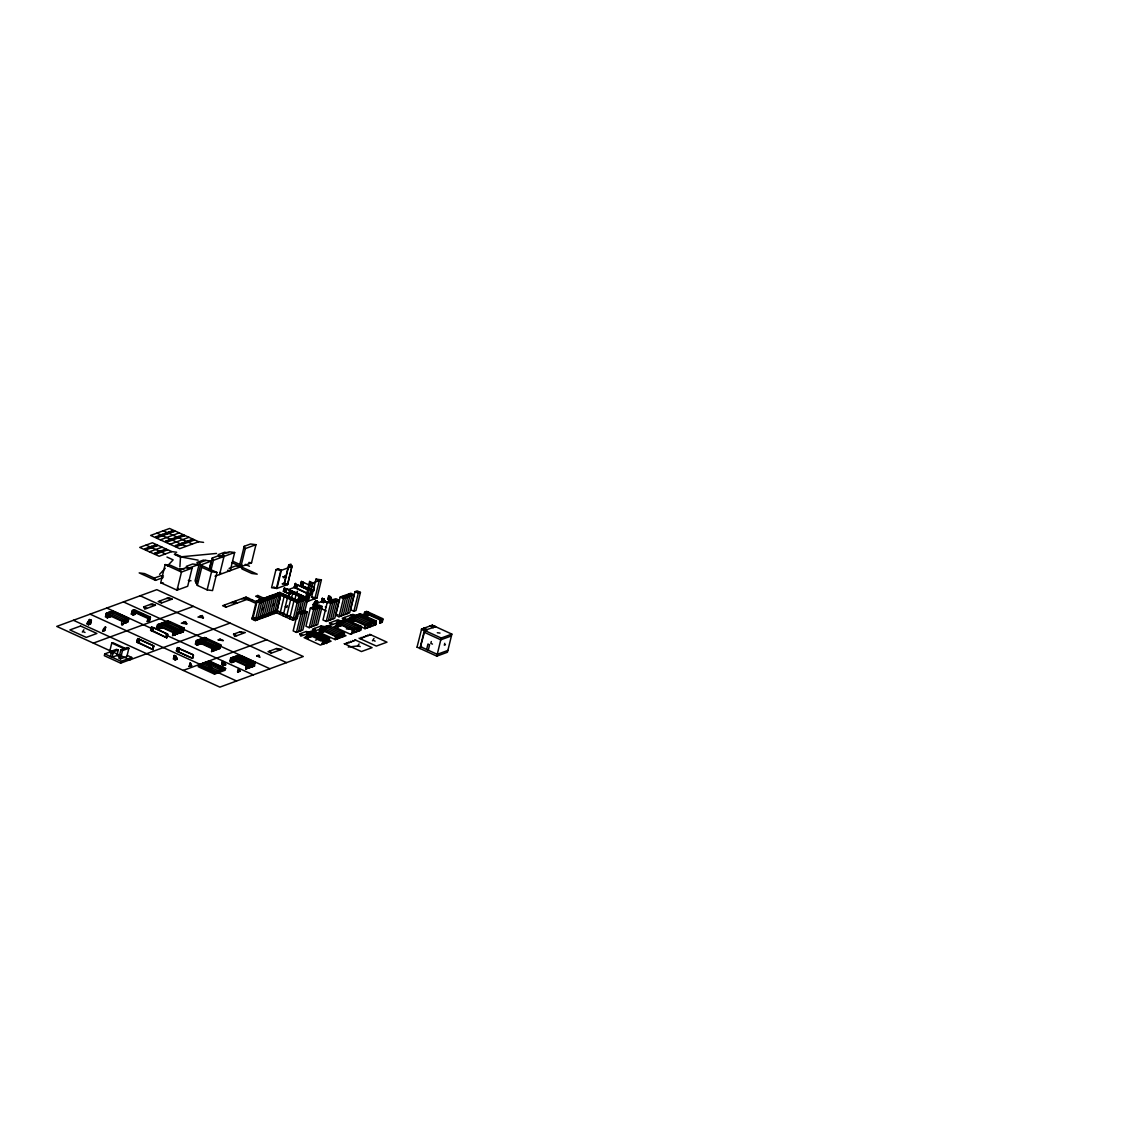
<?xml version="1.0" encoding="UTF-8"?>
<svg xmlns="http://www.w3.org/2000/svg" width="1135" height="1135" viewBox="0 0 1135 1135"><rect width="100%" height="100%" fill="white"/><g stroke="black" fill="none" stroke-linecap="round" stroke-linejoin="round"><path stroke-width="1.5" d="M179.897 566.89L180.508 557.157L174.35 554.348M82.33 632.096L83.862 629.755M88.686 623.03L89.551 619.497L89.367 621.739L88.147 622.179L90.346 622.179L91.183 620.249L90.332 623.782L88.246 624.548L91.183 620.249M89.551 619.497L86.615 623.796L88.573 624.69L90.658 623.924L91.126 620.519M106.307 613.269L112.961 611.084L106.307 613.269L105.427 616.887L107.385 617.78L111.585 616.234M107.612 613.865L114.266 611.68L107.612 613.865L107.087 616.035L106.108 615.581L106.633 613.411M107.938 614.007L107.059 617.639L111.641 616.22M107.385 617.78L108.378 612.503M102.533 631.06L104.604 630.294C108.761 621.1 98.334 634.72 104.931 630.45L105.243 627.102M109.457 617.014L110.393 613.382L124.353 619.753C123.474 626.747 120.211 627.017 122.225 620.533L128.553 618.206L127.673 621.824L123.474 623.37L124.297 619.767M112.294 613.354L112.521 612.588L126.482 618.972L125.928 622.746M128.553 618.206L114.592 611.836L112.337 613.326M110.833 651.66L104.761 653.888L104.321 655.704L120.636 663.152L131.277 659.251L131.731 657.435L127.276 655.406M111.755 643.077L123.19 648.284L124.254 647.901L112.819 642.68L111.755 643.077L109.542 652.128L112.408 653.434M110.478 656.498L111.797 651.064L116.579 649.305L118.224 650.043L116.891 655.491L112.11 657.25L113.429 651.802L118.224 650.043M125.545 622.604L126.425 618.986M125.871 622.76L126.34 619.341M120.863 649.83L118.849 658.13L120.48 658.882L126.865 656.527L128.879 648.241L127.248 647.489L120.863 649.83L122.495 650.582L128.879 648.241M121.672 624.307L128 621.98L128.794 618.717L126.396 619.327M120.48 658.882L122.495 650.582M131.334 614.092L132.213 610.474L134.285 609.708L133.292 614.986L131.334 614.092L133.405 613.34L135.363 614.234L133.292 614.986M135.065 612.474L132.015 612.801L132.54 610.616L134.611 609.864M120.636 663.152L121.09 661.35L131.731 657.435M132.994 613.24L133.519 611.07L135.59 610.304L135.037 614.078L132.965 614.844L133.845 611.212L135.916 610.46M132.015 612.801L136.243 610.602L150.203 616.972L149.323 620.604L147.252 621.356L148.132 617.738L150.203 616.972M153.537 646.241L152.984 649.603L136.739 642.183L137.803 638.579L137.392 640.977L138.584 641.346L137.392 640.977M136.739 642.183L137.803 638.579M138.371 641.431L139.123 639.175L138.839 642.864M139.123 639.175L138.371 642.935L137.037 641.743M139.775 639.473L138.697 643.077L139.775 639.473L153.722 645.843L152.984 649.603M147.578 621.512L148.373 618.249L150.444 617.483L149.65 620.746L147.252 621.356M160.716 582.723L165.143 564.592L170.534 565.301L180.323 569.77L181.458 572.054L177.046 590.172L160.716 582.723L163.412 583.078M167.696 634.578L166.817 637.799L150.572 630.379L151.65 626.775L151.225 629.173L152.416 629.542C153.466 623.356 153.509 634.139 150.87 629.939L151.65 626.775M152.955 627.371L152.416 629.542M153.608 627.669L152.53 631.273L153.608 627.669L167.569 634.039L166.817 637.799M168.377 620.888L157.467 624.633L156.587 628.251L158.545 629.145L162.745 627.598L158.219 629.003L159.099 625.371L169.697 621.483L158.772 625.229L158.247 627.4L157.268 626.96L157.793 624.775L168.377 620.888L167.852 623.058M153.722 645.843L152.657 649.447L138.995 642.637M158.545 629.145L159.538 623.867M179.216 633.33L179.77 629.556L165.767 623.2L163.511 624.69L163.639 623.98L177.642 630.336L176.705 633.983L174.634 634.735M163.511 624.69L164.121 622.448M165.724 623.853L166.249 621.668M167.71 623.158L167.937 622.391L181.898 628.762L181.288 632.564L181.756 629.145L177.557 630.691L177.032 634.124M169.839 622.377L170.023 621.639L183.969 628.01L183.799 628.747M167.569 634.039L166.49 637.643L152.828 630.833M183.969 628.01L173.385 631.897L172.506 635.515L183.416 631.784L183.884 628.364M172.832 635.671C171.513 631.769 178.039 629.457 174.904 634.905M180.323 569.77L186.707 567.429L192.099 568.138L187.686 586.27L177.046 590.172M179.16 633.344L179.628 629.925M177.358 659.123L175.826 656.2L176.209 657.69L174.194 655.448L173.329 658.995L175.287 659.889L177.358 659.123L175.911 656.413M175.499 656.044L174.989 658.13L174.01 657.69L174.52 655.604M193.503 655.264L192.737 658.428L176.493 651.022L177.684 647.631M176.493 651.022L177.358 647.489M182.139 629.287L181.018 632.394M175.826 656.2L174.96 659.733L177.032 658.967M175.287 659.889L176.237 656.555M176.932 649.887L177.911 650.341C181.018 641.388 176.01 659.009 178.989 648.227M177.911 650.341L178.663 648.085M205.861 560.392L199.476 562.747L195.064 580.865L197.334 585.405L207.123 589.874L212.529 590.583L216.941 572.466L200.611 565.017L196.199 583.135M179.316 648.383L178.45 651.916L192.411 658.286L193.276 654.753L179.103 648.454M197.334 585.405L201.746 567.287L199.476 562.747M209.251 569.344L211.252 561.101L203.335 560.094L196.951 562.449L198.086 564.719L188.963 568.067M209.436 569.586L212.245 558.051L218.629 555.71L224.021 556.42L219.608 574.537M210.968 570.21L213.38 560.321L212.245 558.051M207.123 589.874L211.55 571.756L201.746 567.287M189.247 666.259L190.198 662.939L191.645 665.635L189.247 666.259L191.645 665.635M189.573 666.401L190.524 663.081M204.995 637.6L196.213 640.551L195.334 644.183L197.291 645.077L201.491 643.531L196.965 644.921L197.845 641.303L206.3 638.196L197.518 641.147L196.993 643.332L196 642.878L196.539 640.707L204.995 637.6L204.371 639.842L204.499 639.133L218.516 645.474L217.906 649.277L218.374 645.858M192.283 658.002L193.276 654.753M197.291 645.077L198.611 639.941M199.647 640.367L199.036 644.169L200.242 640.693L214.26 647.035L213.706 650.809L214.501 647.56L212.046 648.184L220.828 645.233L220.034 648.496L211.578 651.603L212.132 647.83L220.587 644.723L219.708 648.34L217.963 649.248M199.419 644.297L200.299 640.665L214.203 647.063M222.077 557.441L222.886 554.15L229.27 551.794L234.661 552.504L230.249 570.635L227.553 570.281M204.087 639.87L204.669 637.444M198.71 664.883L198.199 666.685L214.515 674.133L225.156 670.232L225.539 668.416L209.294 660.996L198.71 664.883L214.955 672.303L225.539 668.416M220.587 644.723L206.627 638.352L206.457 639.076L220.403 645.446L218.331 646.212M200.696 664.486L216.984 671.877M202.825 663.705L219.069 671.111M214.855 672.658L225.454 668.77L214.898 672.686L198.554 665.238L205.095 662.542L221.197 670.331M208.84 662.783L209.294 660.996M211.578 651.603L212.373 648.34M213.38 650.667L215.451 649.901L216.388 646.255L202.37 639.913L202.2 640.651L202.541 638.239M215.778 650.057L216.246 646.638M231.98 562.662L257.205 574.168L251.814 573.473L242.025 568.99L239.755 564.45L244.167 546.332L250.551 543.977L255.942 544.687L251.53 562.818L215.04 576.211M214.515 674.133L214.955 672.303M244.167 546.332L245.302 548.602L240.89 566.72L235.498 566.01L229.114 568.365M225.681 664.812L223.808 661.733L224.531 663.365L222.332 663.379L222.503 661.137L221.651 664.67L223.609 665.564L225.681 664.812L224.233 662.102M223.311 663.819L223.808 661.733M224.134 661.889L223.283 665.422L225.354 664.656M223.609 665.564L224.56 662.244M223.325 669.551L207.223 661.762L210.089 663.464M230.689 658.045L239.485 655.094L230.689 658.045L229.809 661.677L231.767 662.57L235.981 661.024L237.357 655.874M232.008 658.64L240.79 655.69L232.008 658.64L231.469 660.825L230.49 660.371L231.015 658.201M232.334 658.797L231.441 662.414L233.895 661.79M231.767 662.57L232.661 658.938L241.117 655.831L255.077 662.216L254.893 662.939M233.512 661.662L234.08 657.889M238.804 657.349L239.045 656.597M240.932 656.569L241.117 655.831M237.57 671.934L238.52 668.614L239.967 671.324L237.57 671.934L239.641 671.182M237.896 672.09L238.691 668.827L239.967 671.324M295.497 617.298L294.972 619.483L299.413 601.337L279.82 592.399L256.425 600.997L251.998 619.128L255.29 620.604L255.829 618.433L276.912 610.346M256.666 601.593L259.688 602.572L282.899 594.073M253.218 617.241L256.992 601.749M258.879 600.443L262.994 599.266M283.097 593.889L259.688 602.486L255.261 620.618L276.543 612.801L292.873 620.249L297.427 618.575M278.047 593.733L256.34 601.437L259.688 602.572M257.361 619.838L261.816 601.706L258.553 600.216M257.418 619.823L257.957 617.653M254.978 662.57L254.51 665.99L245.727 668.941L246.607 665.309L255.077 662.216M246.054 669.082L246.848 665.834L255.304 662.726M259.489 619.057L263.944 600.926M248.693 664.557L248.182 668.302M247.856 668.16L248.735 664.528L234.732 658.187M248.125 668.331L248.593 664.911M263.235 607.792L261.731 609.992M261.618 618.277L266.072 600.145M250.636 664.514L250.821 663.776L236.86 657.406L250.863 663.748L250.693 664.486M267.392 597.322L269.52 596.542M263.746 617.497L268.2 599.365L264.937 597.875M252.949 662.996L252.438 666.742L252.85 663.351M252.112 666.6L252.991 662.968L238.988 656.626M288.744 564.918L292.007 566.408L281.366 570.323L278.103 568.834L275.975 569.614L271.563 587.731L276.954 588.441L287.595 584.539L292.007 566.408L290.872 564.138L288.744 564.918L284.332 583.049L287.595 584.539L291.894 566.181L288.957 564.847L284.544 582.964L282.204 583.83L287.595 584.539M265.874 616.716L270.329 598.585M268.002 615.936L272.457 597.804L269.179 596.315M270.13 615.156L274.585 597.024M273.875 603.877L272.372 606.076M272.258 614.375L276.713 596.244L273.436 594.74M274.386 613.595L278.841 595.449L275.564 593.96M283.409 577.814L284.928 575.615M280.827 594.598L276.557 612.758L280.898 594.612L259.603 602.94M282.558 594.329L299.285 601.805L295.568 600.443M290.092 594.357L283.48 591.349L284.658 587.958M283.48 591.349L284.332 587.802M285.651 588.398L284.984 591.803M279.848 614.305L284.232 596.159M286.091 588.781L285.438 592.243L286.304 588.696L300.25 595.081L286.304 588.696M283.112 615.794L287.495 597.648L289.624 596.868M287.864 598.145L289.482 591.548L291.61 590.767L307.925 598.216L304.719 611.396M288.574 597.024L289.836 591.86M287.354 605.65L286.914 607.466L285.282 606.714M286.389 617.284L290.759 599.138M291.411 598.67L292.589 593.477M295.242 583.801C291.95 595.336 297.413 576.396 294.83 586.199L296.022 586.568L294.83 586.199M292.518 598.883L290.773 599.252M295.809 586.653L296.547 584.397L296.278 588.086M296.547 584.397L295.809 588.157L294.476 586.979M297.2 584.695L296.136 588.313L297.2 584.695L308.067 589.647M290.092 616.56L289.567 618.745L294.022 600.642L304.591 597.194M294.674 600.16L296.15 594.527M297.441 591.25L295.894 593.591M296.121 600.514L303.031 597.677L298.519 599.663M297.98 594.187L296.008 594.527M300.548 585.064L301.626 581.46L300.548 585.064L313.373 590.924M301.428 583.787C302.804 585.575 300.747 582.212 301.413 581.531M296.15 599.847L297.143 602.557L277.564 593.648M302.194 584.312C303.002 577.97 303.598 588.852 300.86 584.624M299.413 596.414L301.413 595.35L307.784 598.656M302.818 585.518L303.584 582.354L302.52 585.958L313.671 590.484M297.583 612.772L293.17 630.904L296.434 632.394L302.818 630.053L307.23 611.921L303.967 610.431L297.583 612.772L300.846 614.262L307.23 611.921M297.54 616.887L293.426 618.064M301.413 601.025L298.562 599.323M297.526 617.043L301.541 600.557L298.278 599.067M300.846 607.424L299.342 609.623M300.463 612.957L303.669 599.777L300.406 598.287M296.434 632.394L300.846 614.262M305.599 597.932L309.614 581.46L312.891 582.95L308.465 601.068M302.988 610.531L305.797 598.996L289.482 591.548M305.812 599.081L289.411 592.016L291.624 590.881L289.709 591.576L302.932 598.017L307.798 598.684L297.2 602.572M298.562 631.613L302.974 613.482L299.711 611.992M309.614 581.46L310.763 583.731L306.337 601.862L316.977 597.946L321.404 579.829L315.998 579.12L311.586 597.237L314.849 598.727L319.275 580.609L315.998 579.12M300.69 630.833L305.102 612.701L301.839 611.212M296.434 587.873L310.082 594.683L311.16 591.065L310.408 594.825L310.962 591.463M312.806 591.236L314.31 589.022M310.352 608.09L305.939 626.208L309.202 627.698L317.715 624.576L322.127 606.445L318.864 604.955L310.352 608.09L313.615 609.58L322.127 606.445M307.131 633.231L306.251 636.848L308.209 637.742L312.409 636.21C320.637 623.072 296.121 639.558 313.799 631.046M307.457 633.373L306.932 635.557L307.911 635.997L308.436 633.827L315.104 631.642L308.436 633.827M309.202 627.698L313.615 609.58M315.26 602.884L315.828 600.528L315.643 602.77L314.423 603.21L316.637 603.21L317.459 601.28L316.608 604.813L314.523 605.565L317.459 601.28M308.763 633.968L307.883 637.6L312.466 636.182M308.209 637.742L309.585 632.592M311.33 626.917L315.743 608.8L312.48 607.31M317.559 601.749L314.849 605.721L316.935 604.955L317.729 601.692M309.954 636.834L310.522 633.06L310.337 636.962M310.99 634.096L311.671 631.826M313.459 626.137L317.871 608.019L314.608 606.53M312.877 633.316L313.473 630.904M315.587 625.357L319.999 607.239L316.736 605.735M322.085 600.401L322.269 598.159L321.404 601.706L323.361 602.6L325.447 601.834L323.574 598.755L323.064 600.841L322.085 600.401L324.298 600.401L323.064 600.841M315.246 632.535L315.431 631.798L329.391 638.168L328.497 641.786L322.17 644.112L323.049 640.495L329.391 638.168M323.361 602.6L324.326 599.28M319.9 628.535L328.696 625.584L319.9 628.535L319.02 632.167L335.322 639.629M321.205 629.13L330.001 626.179L321.205 629.13L320.68 631.315L319.701 630.861L320.226 628.691M328.98 595.974L328.469 598.06L329.448 598.5L329.959 596.414L331.831 599.493L329.746 600.245L327.788 599.351L328.653 595.818L329.689 597.606M327.377 601.834L322.964 619.965L326.227 621.455L334.74 618.32L339.152 600.202L335.889 598.712L327.377 601.834L330.64 603.323L339.152 600.202M320.652 632.904L321.531 629.287M329.746 600.245L330.711 596.925M322.78 632.124L323.291 628.379M323.759 629.4L324.44 627.144M326.227 621.455L330.64 603.323M326.029 628.535L326.242 626.208M328.497 641.786L329.618 638.679L323.291 641.005L322.17 644.112M328.356 620.661L332.768 602.543L329.505 601.053M324.567 643.502L325.036 640.097M330.484 619.88L334.896 601.763L331.633 600.273M330.143 627.059L330.328 626.321L344.288 632.692L343.394 636.324L341.323 637.09L342.202 633.458L328.199 627.102M332.612 619.1L337.024 600.982L333.761 599.493M335.733 615.269L340.145 597.138L350.786 593.236L354.049 594.726L349.637 612.857L338.996 616.759L335.733 615.269L337.861 614.489M345.721 619.327L336.925 622.278L336.045 625.91L338.003 626.804L342.202 625.257L337.677 626.662L338.556 623.03L347.026 619.923L338.23 622.888L337.705 625.059L336.726 624.605L337.251 622.434L345.721 619.327L345.182 621.498L347.353 620.079L361.313 626.449L360.419 630.067L354.092 632.394M338.996 616.759L343.408 598.642L354.049 594.726M344.288 632.692L335.818 635.799L334.939 639.431L339.521 638.012L339.933 634.621M338.003 626.804L339.01 621.526M343.394 636.324L344.515 633.202L336.059 636.309L335.265 639.572L345.962 635.713L342.997 634.366M341.124 615.979L345.537 597.847L342.273 596.357M337.719 635.77L337.904 635.047M340.316 622.122L339.748 625.896L340.968 622.42L354.971 628.776L354.744 629.528M340.131 626.023L341.138 620.746M337.01 638.664L337.804 635.401L342.061 633.841L341.592 637.246L342.16 633.472M343.252 615.198L347.665 597.067L344.402 595.577M339.138 637.884L340.032 634.266M339.195 637.87L340.074 634.238L326.071 627.882M343.593 620.107L342.969 622.349L343.096 621.639L357.099 627.981C355.681 636.962 356.12 624.832 361.214 626.804M345.38 614.418L349.793 596.286L346.53 594.797M345.04 621.583L345.267 620.831L359.227 627.201L358.674 630.975L359.086 627.584M347.509 613.638L351.921 595.506L348.658 594.016M355.042 591.676L350.616 609.793L353.893 611.283L356.021 610.502L360.433 592.385L357.17 590.895L355.042 591.676L358.305 593.165L360.433 592.385M348.814 621.214L349.693 617.596L360.292 613.709L360.079 616.035L374.124 621.739L373.571 625.513L373.983 622.122M350.999 618.192L361.923 614.446L350.999 618.192L350.474 620.363L349.495 619.923L350.02 617.738L360.618 613.851M350.445 621.966L351.325 618.334M351.566 619.157L351.779 616.83M353.893 611.283L358.305 593.165M353.311 617.937L352.843 621.356L353.084 617.426M354.233 616.206L353.694 618.376L349.495 619.923M361.313 626.449L352.843 629.556C347.792 644.155 357.355 618.802 354.035 632.408M355.681 617.681L355.908 616.929L369.868 623.299L369.258 627.087M357.809 616.901L358.036 616.149L371.996 622.519L371.117 626.137M357.951 616.816L358.532 614.617M376.21 620.973L365.612 624.86L364.732 628.492L371.443 626.293L371.854 622.902L376.111 621.342L375.642 624.747L376.21 620.973L362.249 614.602L362.065 615.34L368.265 618.164M365.669 616.645L366.676 611.368L364.59 612.12L363.711 615.752L365.669 616.645L367.74 615.879L368.634 612.262L382.594 618.632L381.701 622.25L379.629 623.016L380.509 619.384L382.594 618.632M367.74 615.879L367.981 611.964L365.896 612.716L365.371 614.9L364.392 614.446L364.917 612.276L367.002 611.51M365.342 616.489L366.222 612.872L368.308 612.106M359.071 643.928L357.539 646.255M367.513 624.832L367.74 624.08L353.737 617.724M366.804 627.726C370.592 623.314 363.753 624.009 365.059 628.634L375.756 624.775M367.187 627.854L367.981 624.591M372.436 640.793L373.968 638.452M379.955 623.158C378.65 619.299 385.063 616.943 382.027 622.406L379.629 623.016M416.999 647.276L421.624 629.074L441.217 638.026L451.858 634.11L447.445 652.242L436.805 656.144L417.212 647.205M423.752 628.293L427.03 629.783L423.752 628.293L424.901 630.563L419.936 648.624L424.362 630.492L421.411 629.159L432.478 625.087M424.362 630.492L435.542 626.662L430.137 625.952L435.429 626.435M426.632 649.49L427.966 644.056L429.598 644.793L428.264 650.227M433.315 627.797L430.137 625.952M431.286 641.545L430.846 643.361L432.478 644.098M436.805 656.144L441.217 638.026M444.778 643.318L444.338 645.134L445.402 644.737M88.147 622.179L89.878 619.653M89.126 622.633L90.857 620.093M88.573 624.69L91.453 620.661M102.859 631.216L105.725 627.187M312.891 604.827L315.828 600.528M314.423 603.21L316.154 600.685M315.402 603.664L317.133 601.124M159.595 574.353L165.228 568.309M167.483 565.897L173.13 559.867L166.973 557.058M156.119 536.699L159.453 535.479L162.277 535.848L156.715 537.891L156.119 536.699L157.822 537.479M165.767 533.152L161.326 534.784L163.029 535.564L168.59 533.521L165.767 533.152L167.483 533.932M172.08 530.84L167.639 532.471L169.342 533.251L174.904 531.208L172.08 530.84L173.797 531.62M160.333 539.849L179.273 532.883M145.237 548.673L148.571 547.453L151.395 547.822L145.833 549.865L145.237 548.673L146.94 549.453M154.885 545.14L150.43 546.772L152.147 547.552L157.708 545.509L154.885 545.14L156.587 545.907M165.809 541.125L170.264 539.494L171.967 540.26L166.405 542.317L165.809 541.125L167.512 541.906M172.719 539.99L178.28 537.947L176.578 537.167L171.016 539.21L172.719 539.99L172.123 538.799M179.032 537.678L184.594 535.635L182.891 534.855L177.33 536.898L179.032 537.678L178.436 536.486M149.437 551.823L162.078 547.183M170.023 544.275L188.963 537.309M154.928 553.1L159.368 551.468L161.085 552.248L155.523 554.291L154.928 553.1L156.63 553.88M175.499 545.552L179.954 543.906L181.657 544.687L176.095 546.73L175.499 545.552L177.202 546.318M161.837 551.965L167.398 549.922L165.682 549.141L160.12 551.199L161.837 551.965L161.241 550.787M182.409 544.417L187.97 542.374L186.268 541.594L180.706 543.637L182.409 544.417L181.813 543.225M188.722 542.09L194.284 540.047L192.581 539.267L187.02 541.31L188.722 542.09L188.126 540.913M171.768 551.61L159.127 556.249L139.747 547.41L152.388 542.771L171.768 551.61L176.677 552.263M198.653 541.736L179.713 548.687L150.643 535.422L169.583 528.47L198.653 541.736L203.562 542.374M163.128 577.559L155.523 580.354L139.194 572.891L144.585 573.601L154.388 578.07L160.773 575.729L163.468 576.083M222.403 555.781L219.367 556.902L218.232 554.632L224.616 552.277L228.66 552.816M192.099 568.138L181.458 572.054L165.143 564.592M200.611 565.017L211.252 561.101M213.38 560.321L234.661 552.504M245.302 548.602L255.942 544.687M114.592 611.836L107.853 614.375L109.925 613.609M106.108 615.581L110.166 614.134M143.648 606.885L152.161 603.749L155.424 605.239L144.783 609.154L143.648 606.885L146.912 608.374M136.243 610.602L134.171 611.368L148.132 617.738M161.468 603.025L172.109 599.124L168.845 597.634L158.205 601.536L161.468 603.025L160.333 600.755M128.794 618.717L122.041 621.271L108.08 614.886M150.033 617.71L147.947 618.476L133.987 612.106M93.368 643.119L193.432 606.36M170.023 621.639L159.425 625.527L173.385 631.897M157.268 626.96L159.34 626.194L173.215 632.635L184.21 628.52M256.751 602.004L246.025 597.109L222.616 605.707L225.879 607.197L249.289 598.599M247.047 599.152L248.962 598.457M265.221 598.869L257.801 595.478L255.673 596.258L263.136 599.663M303.045 582.283L302.662 585.745M288.035 589.746L294.121 587.519L310.451 594.967L304.364 597.194M310.763 583.731L321.404 579.829M178.89 633.174L183.416 631.784M284.161 596.23L286.361 595.378M292.745 593.038L294.873 592.257M285.779 595.974L289.468 597.308M286.29 595.861L289.255 597.379M290.702 599.223L292.887 598.358M301.399 595.237L299.271 596.017L298.363 599.933L299.64 596.329M230.05 623.072L129.972 659.832L56.75 626.406L156.814 589.661L303.272 656.498L219.878 687.129L73.434 620.292M302.407 597.975L298.193 599.521L298.86 599.819M297.299 602.203L307.925 598.216L302.534 597.507M295.412 617.667L293.341 618.433L277.025 610.999L255.73 618.788L252.467 617.298M306.422 601.493L308.55 600.713M317.062 597.592L314.934 598.372L311.671 596.882M206.627 638.352L197.76 641.672L199.831 640.906M179.216 648.738L193.064 654.824M196 642.878L200.072 641.431M327.788 599.351L329.874 598.599L331.831 599.493M220.062 639.133L217.934 639.913L223.34 640.622L220.062 639.133L220.559 640.112M233.555 634.181L239.939 631.826L245.33 632.535L234.69 636.451L233.555 634.181L236.818 635.671M174.01 657.69L175.23 657.236M216.303 646.624L220.828 645.233M325.291 606.998L326.355 606.615M183.26 670.416L266.654 639.785M207.038 662.116L209.209 661.365L225.51 668.785M299.697 633.883L306.081 631.542L311.472 632.252L300.832 636.153L299.697 633.883L302.96 635.373M320.978 626.066L312.466 629.187L315.729 630.677L326.369 626.775L320.978 626.066L324.241 627.556M339.847 621.824L330.625 625.215L329.49 622.945L338.003 619.809L341.266 621.299L335.875 620.59M222.332 663.379L224.531 663.365M230.49 660.371L232.561 659.605M236.676 658.13L234.605 658.896L235.229 656.654M345.522 619.738L356.163 615.837L352.9 614.347L342.259 618.249L345.522 619.738L344.387 617.468M315.431 631.798L309.004 634.479M330.328 626.321L321.446 629.641L323.518 628.889M347.353 620.079L338.471 623.399L340.543 622.633M362.249 614.602L351.24 618.703L357.568 616.376M368.634 612.262L366.137 613.226L368.208 612.474M311.047 634.082L313.118 633.316M319.701 630.861L321.772 630.095L335.648 636.536M336.726 624.605L340.784 623.158M364.392 614.446L368.449 612.985L374.649 615.823M308.663 635.969L304.095 637.643L320.425 645.091L331.065 641.19L328.1 639.828M336.925 625.584L333.889 626.704L350.218 634.153L360.859 630.251M256.68 655.846L258.808 655.065L259.943 657.335L256.68 655.846L258.993 656.144M276.557 648.539L268.044 651.674L271.308 653.164L281.948 649.248L276.557 648.539L279.82 650.029M352.574 621.185L355.028 620.547L350.772 622.108L351.651 618.49L365.612 624.86M315.459 640.197L317.587 639.416L320.85 640.906M331.42 634.337L332.484 633.94M346.317 628.861L349.012 629.216M245.727 668.941L254.51 665.99M376.437 621.483L365.442 625.598L351.481 619.228M382.821 619.142L380.338 620.121L366.378 613.751M345.111 644.098L355.752 640.183M360.008 638.622L370.648 634.72M437.315 632.734L440.011 633.089M451.418 635.926L440.777 639.828L424.447 632.379M447.885 650.426L437.245 654.327L420.915 646.879M348.261 647.035L358.603 645.872L360.235 646.609M216.515 553.44L181.572 556.76L175.414 553.951M181.77 535.252L184.594 535.635M175.457 537.579L178.28 537.947M191.46 539.678L194.284 540.047M169.143 539.891L171.967 540.26M185.147 542.005L187.97 542.374M178.833 544.318L181.657 544.687M164.575 549.553L167.398 549.922M248.835 562.463L251.53 562.818M158.262 551.88L161.085 552.248M275.975 569.614L281.366 570.323L276.954 588.441L274.769 587.448M198.086 564.719L192.695 564.01L186.31 566.351L187.445 568.621M211.55 571.756L216.941 572.466M179.926 568.692L183.969 569.231M188.311 580.411L191.006 580.765M311.586 597.237L316.977 597.946M241.769 598.67L252.552 600.089M350.772 615.127L356.163 615.837M231.129 602.586L236.52 603.295L235.385 601.025M166.717 598.415L172.109 599.124M150.033 604.544L155.424 605.239M203.406 617.78L198.001 617.071L202.257 615.51L203.406 617.78L200.129 616.291M186.722 623.909L181.33 623.2L185.587 621.639L186.722 623.909L183.459 622.42M198.157 560.179L181.075 556.944L174.904 554.135M432.265 625.172L451.858 634.11M340.145 597.138L343.408 598.642M277.891 568.905L280.827 570.252L276.415 588.37L273.478 587.036M302.719 582.127L314.452 587.306M377.756 617.241L382.41 619.37M366.548 613.013L380.509 619.384M282.728 576.623L284.474 577.431M312.125 590.044L313.87 590.838M296.987 584.78L307.855 589.732M361.824 614.815L359.696 615.596M371.372 619.582L376.026 621.71M360.121 615.383L374.082 621.753M245.273 564.35L249.473 566.266M327.958 602.955L323.503 600.926L312.863 604.841L317.318 606.87M241.244 564.634L242.067 565.017M420.83 646.595L421.667 646.978M232.746 561.258L239.755 564.45M163.27 530.783L192.34 544.048M315.643 602.77L316.637 603.21M283.92 590.214L285.112 590.583M156.956 533.11L186.026 546.375M283.353 591.051L289.964 594.073M320.297 608.218L326.227 610.928M346.927 620.292L342.671 621.852M350.275 621.909L365.115 628.677M351.822 622.931L361.129 627.173M159.453 535.479L161.17 536.259M360.419 630.067L361.54 626.96L352.673 630.28L338.712 623.909M369.669 634.266L386.978 642.169L376.338 646.07L359.029 638.182M277.692 593.179L297.285 602.132L292.873 620.249L293.355 618.05L277.11 610.644M277.834 593.548L280.799 595.081M367.541 635.047L368.52 635.501M350.091 627.4L354.801 629.499M338.883 623.186L352.843 629.556M365.413 635.827L366.392 636.281M373.5 640.395L375.132 641.147M273.719 594.995L276.713 596.315M363.285 636.607L364.264 637.061M271.308 595.534L274.585 597.095L271.591 595.776M219.963 572.451L220.8 572.834M271.18 595.988L271.889 596.272M329.49 622.945L332.754 624.434M361.157 637.402L362.136 637.842M269.052 596.769L269.761 597.053M267.051 597.095L270.329 598.656M265.207 598.117L268.2 599.45M264.795 598.329L265.505 598.613M354.773 639.743L372.081 647.645L361.441 651.547L344.132 643.644M146.075 545.084L165.44 553.937M262.809 598.656L266.072 600.231L263.079 598.911M352.644 640.523L353.623 640.963M148.571 547.453L150.274 548.233M260.681 599.436L263.944 601.011M323.943 628.677L337.946 635.018L337.393 638.792M350.516 641.303L351.495 641.757M335.818 635.799L321.858 629.428L320.978 633.06L324.851 631.358M348.388 642.084L349.367 642.538M256.425 600.997L259.688 602.486M346.26 642.864L347.239 643.318M243.897 597.89L256.07 603.451M315.005 632.011L310.763 633.571M316.793 633.245L326.1 637.487M313.303 632.578L327.306 638.934C323.986 652.199 331.746 631.613 323.291 641.005M196.554 581.049L197.391 581.432M325.135 639.729L311.174 633.358L325.177 639.714L324.624 643.488M306.081 631.542L309.344 633.032M309.103 634.124L323.049 640.495M308.919 634.862L322.879 641.232M233.257 601.805L236.52 603.295M252.552 616.943L255.829 618.433M252.381 617.667L254.339 618.561L254.07 619.639L252.112 618.745M177.4 588.086L178.238 588.455M239.939 631.826L243.202 633.316M199.916 616.376L202.867 617.71M140.144 595.776L286.587 662.627M183.671 622.335L186.608 623.683M206.215 638.565L204.087 639.346M176.038 625.201L182.253 628.038M123.46 601.905L166.448 621.526M183.955 629.514L206.244 639.686M218.97 645.503L269.917 668.742M240.705 656.044L234.321 658.399M242.479 657.278L253.346 662.23M165.341 623.413L169.924 621.994L159.34 625.882M209.947 644.183L213.11 645.574M249.657 662.315L252.821 663.705M150.444 617.483L148.373 618.249M136.072 611.339L143.819 614.886M163.639 623.98L177.585 630.351M210.926 646.383L214.075 647.773M161.511 624.761L175.514 631.117L174.96 634.891M198.171 641.459L212.132 647.83M197.987 642.183L211.947 648.553M232.661 658.938L246.607 665.309M246.848 665.834L251.105 664.259L249.927 667.394M232.476 659.676L246.437 666.046M153.395 627.74L167.356 634.11M106.789 608.034L151.352 628.379M165.682 634.919L253.233 674.871M114.181 612.049L112.053 612.829M117.515 613.978L120.622 615.397M109.684 613.099L109.513 617M108.265 614.163L122.225 620.533M207.166 661.776L223.411 669.196M218.885 667.536L221.893 668.856M177.145 649.816L178.124 650.256M204.953 662.925L210.911 665.592M176.365 650.738L177.996 651.476M90.105 614.163L199.944 664.287M217.452 672.289L236.562 681M139.562 639.544L153.509 645.914M89.367 621.739L90.346 622.179M83.394 631.698L85.026 632.45M111.797 651.064L113.429 651.802M116.692 655.392L119.544 656.697M104.761 653.888L121.09 661.35M314.367 597.748L314.849 598.727M314.594 628.407L315.729 630.677M279.82 592.399L280.955 594.726M257.801 595.478L258.936 597.748M246.025 597.109L247.16 599.379M222.886 554.15L224.021 556.42M270.173 650.88L271.308 653.164M224.744 604.927L225.879 607.197M168.746 532.06L169.342 533.251M162.433 534.386L163.029 535.564M151.551 546.361L152.147 547.552M154.388 578.07L155.523 580.354M323.574 598.755L324.298 600.401M322.595 598.315L323.305 599.947M222.829 661.294L223.552 662.925M190.198 662.939L191.318 665.493M174.194 655.448L175.4 658.229M323.901 598.911L323.035 602.444L325.121 601.678L323.901 598.911M330.285 596.57L329.42 600.103L331.505 599.337L330.285 596.57M80.557 626.023L69.916 629.925L86.232 637.388L96.872 633.472L80.557 626.023M135.831 610.814L133.76 611.581L135.831 610.814M323.106 632.28L321.148 631.386L323.049 632.294M211.734 667.721L208.783 666.373L211.677 667.749"/></g></svg>
